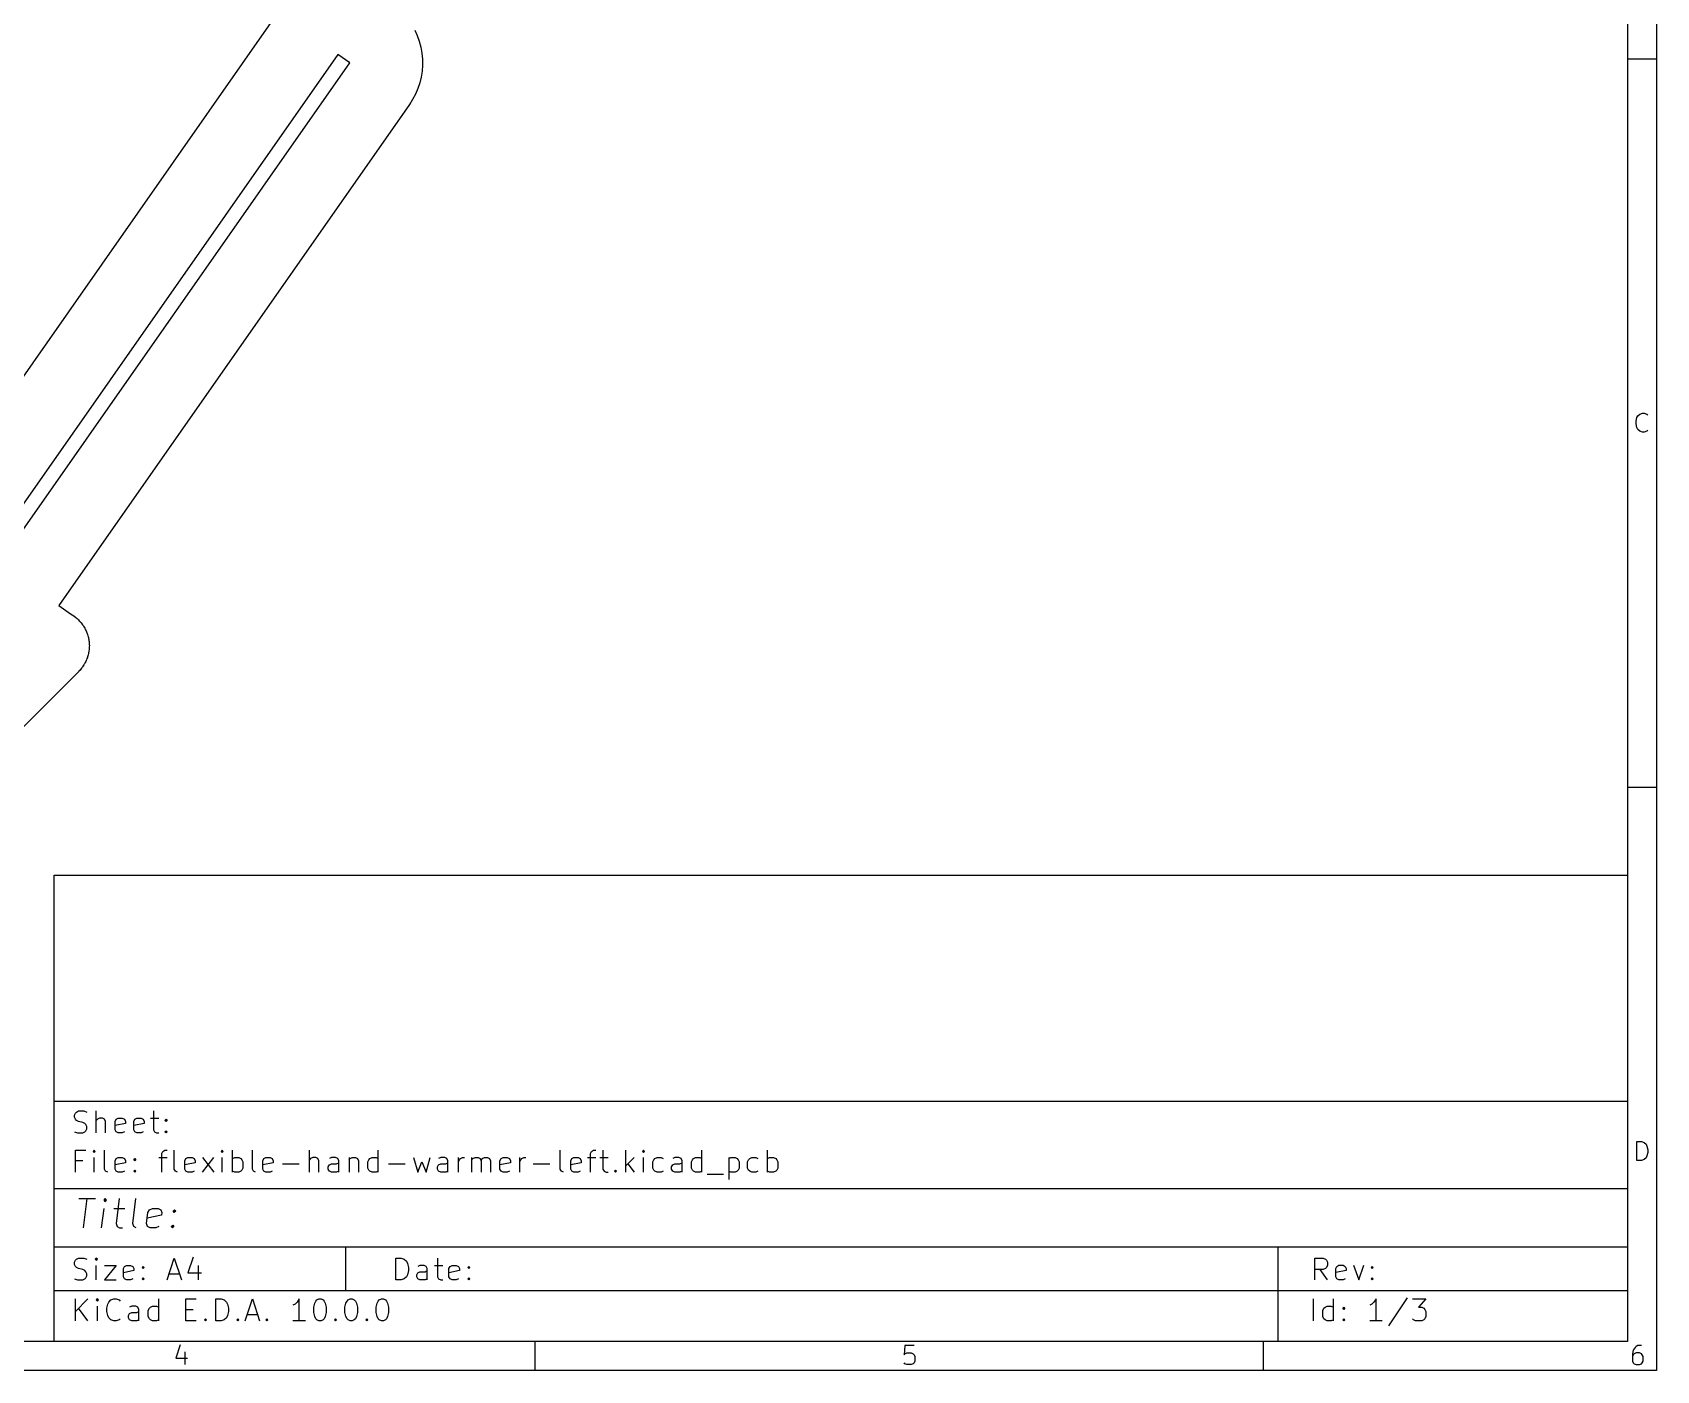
# Model space of a CAD drawing. Header units: inches. Extents: x 0.4 to 11.3, y -7.9 to -0.4.
# Drawn here: x 6.91 to 11.299, y -7.874 to -4.259 of the extents above; entities that cross this region are included whole.
import ezdxf

# ---------------------------------------------------------------- set-up
doc = ezdxf.new("R2010")
doc.units = ezdxf.units.IN
doc.header["$MEASUREMENT"] = 0
doc.layers.add('F.Cu', color=13, linetype='CONTINUOUS', true_color=0xc83434)

msp = doc.modelspace()

# ---------------------------------------------------------------- linework, layer by layer
at = {"layer": 'BLACK', "linetype": 'CONTINUOUS'}
for p, q in [((11.2993, -0.3937), (11.2993, -7.8743)), ((11.2206, -0.4724), (11.2206, -7.7956)), ((11.2993, -4.3307), (11.2206, -4.3307)), ((11.2441, -5.3091), (11.2465, -5.2993)), ((11.2441, -5.3164), (11.2441, -5.3091)), ((11.2465, -5.2993), (11.249, -5.2945)), ((11.249, -5.2945), (11.2538, -5.2896)), ((11.2538, -5.2896), (11.2611, -5.2871)), ((11.2611, -5.2871), (11.266, -5.2871)), ((11.266, -5.2871), (11.2733, -5.2896)), ((11.2733, -5.2896), (11.2758, -5.292)), ((11.2465, -5.3261), (11.2441, -5.3164)), ((11.249, -5.331), (11.2465, -5.3261)), ((11.2538, -5.3359), (11.249, -5.331)), ((11.2611, -5.3383), (11.2538, -5.3359)), ((11.266, -5.3383), (11.2611, -5.3383)), ((11.2733, -5.3359), (11.266, -5.3383)), ((11.2758, -5.3335), (11.2733, -5.3359)), ((11.2993, -6.2992), (11.2206, -6.2992)), ((6.9686, -6.5357), (11.2206, -6.5357)), ((6.9686, -7.7956), (6.9686, -6.5357)), ((11.2206, -6.5357), (11.2206, -7.7956)), ((6.9686, -7.146), (11.2206, -7.146)), ((7.0231, -7.1842), (7.0259, -7.1786)), ((7.0231, -7.1898), (7.0231, -7.1842)), ((7.0259, -7.1955), (7.0231, -7.1898)), ((7.0259, -7.1786), (7.0287, -7.1758)), ((7.0287, -7.1983), (7.0259, -7.1955)), ((7.0287, -7.1758), (7.0343, -7.173)), ((7.0343, -7.2011), (7.0287, -7.1983)), ((7.0343, -7.173), (7.0484, -7.173)), ((7.0484, -7.173), (7.0568, -7.1758)), ((7.0821, -7.232), (7.0821, -7.173)), ((7.085, -7.1955), (7.0821, -7.1983)), ((7.0906, -7.1927), (7.085, -7.1955)), ((7.099, -7.1927), (7.0906, -7.1927)), ((7.1046, -7.1955), (7.099, -7.1927)), ((7.1075, -7.2011), (7.1046, -7.1955)), ((7.1328, -7.2011), (7.1356, -7.1955)), ((7.1356, -7.1955), (7.1412, -7.1927)), ((7.1412, -7.1927), (7.1525, -7.1927)), ((7.1525, -7.1927), (7.1581, -7.1955)), ((7.1581, -7.1955), (7.1609, -7.2011)), ((7.1834, -7.2011), (7.1862, -7.1955)), ((7.1862, -7.1955), (7.1918, -7.1927)), ((7.1918, -7.1927), (7.2031, -7.1927)), ((7.2031, -7.1927), (7.2087, -7.1955)), ((7.2087, -7.1955), (7.2115, -7.2011)), ((7.2284, -7.1927), (7.2509, -7.1927)), ((7.2368, -7.173), (7.2368, -7.2236)), ((7.2678, -7.1983), (7.2706, -7.1955)), ((7.2706, -7.2011), (7.2678, -7.1983)), ((7.2706, -7.1955), (7.2734, -7.1983)), ((7.2706, -7.1955), (7.2706, -7.2011)), ((7.2734, -7.1983), (7.2706, -7.2011)), ((7.0231, -7.2292), (7.0315, -7.232)), ((7.0315, -7.232), (7.0456, -7.232)), ((7.0456, -7.2039), (7.0343, -7.2011)), ((7.0512, -7.2067), (7.0456, -7.2039)), ((7.0456, -7.232), (7.0512, -7.2292)), ((7.054, -7.2095), (7.0512, -7.2067)), ((7.0512, -7.2292), (7.054, -7.2264)), ((7.0568, -7.2151), (7.054, -7.2095)), ((7.054, -7.2264), (7.0568, -7.2208)), ((7.0568, -7.2208), (7.0568, -7.2151)), ((7.1075, -7.232), (7.1075, -7.2011)), ((7.1328, -7.2236), (7.1328, -7.2011)), ((7.1609, -7.2067), (7.1328, -7.2123)), ((7.1356, -7.2292), (7.1328, -7.2236)), ((7.1412, -7.232), (7.1356, -7.2292)), ((7.1525, -7.232), (7.1412, -7.232)), ((7.1581, -7.2292), (7.1525, -7.232)), ((7.1609, -7.2011), (7.1609, -7.2067)), ((7.1834, -7.2236), (7.1834, -7.2011)), ((7.2115, -7.2067), (7.1834, -7.2123)), ((7.1862, -7.2292), (7.1834, -7.2236)), ((7.1918, -7.232), (7.1862, -7.2292)), ((7.2031, -7.232), (7.1918, -7.232)), ((7.2087, -7.2292), (7.2031, -7.232)), ((7.2115, -7.2011), (7.2115, -7.2067)), ((7.2368, -7.2236), (7.2396, -7.2292)), ((7.2396, -7.2292), (7.2453, -7.232)), ((7.2453, -7.232), (7.2509, -7.232)), ((7.2678, -7.2292), (7.2706, -7.2264)), ((7.2706, -7.232), (7.2678, -7.2292)), ((7.2706, -7.2264), (7.2734, -7.2292)), ((7.2706, -7.2264), (7.2706, -7.232)), ((7.2734, -7.2292), (7.2706, -7.232)), ((7.0259, -7.3383), (7.0259, -7.2793)), ((7.0259, -7.2793), (7.054, -7.2793)), ((7.0765, -7.2793), (7.0737, -7.2821)), ((7.0737, -7.2821), (7.0765, -7.2849)), ((7.0793, -7.2821), (7.0765, -7.2793)), ((7.0765, -7.2793), (7.0765, -7.2849)), ((7.0765, -7.2849), (7.0793, -7.2821)), ((7.1046, -7.3299), (7.1046, -7.2793)), ((7.2593, -7.2877), (7.2621, -7.2821)), ((7.2621, -7.2821), (7.2678, -7.2793)), ((7.2678, -7.2793), (7.2734, -7.2793)), ((7.2931, -7.3299), (7.2931, -7.2793)), ((7.4224, -7.2793), (7.4196, -7.2821)), ((7.4196, -7.2821), (7.4224, -7.2849)), ((7.4252, -7.2821), (7.4224, -7.2793)), ((7.4224, -7.2793), (7.4224, -7.2849)), ((7.4224, -7.2849), (7.4252, -7.2821)), ((7.4505, -7.3383), (7.4505, -7.2793)), ((7.504, -7.3299), (7.504, -7.2793)), ((7.6586, -7.3383), (7.6586, -7.2793)), ((7.8442, -7.3383), (7.8442, -7.2793)), ((8.3364, -7.3299), (8.3364, -7.2793)), ((8.4179, -7.2877), (8.4207, -7.2821)), ((8.4207, -7.2821), (8.4264, -7.2793)), ((8.4264, -7.2793), (8.432, -7.2793)), ((8.4517, -7.2793), (8.4517, -7.3299)), ((8.5135, -7.3383), (8.5135, -7.2793)), ((8.5613, -7.2793), (8.5585, -7.2821)), ((8.5585, -7.2821), (8.5613, -7.2849)), ((8.5642, -7.2821), (8.5613, -7.2793)), ((8.5613, -7.2793), (8.5613, -7.2849)), ((8.5613, -7.2849), (8.5642, -7.2821)), ((8.7188, -7.3383), (8.7188, -7.2793)), ((8.896, -7.3383), (8.896, -7.2793)), ((11.2465, -7.3068), (11.2465, -7.2557)), ((11.2465, -7.2557), (11.2587, -7.2557)), ((11.2587, -7.2557), (11.266, -7.2581)), ((11.266, -7.2581), (11.2709, -7.263)), ((11.2709, -7.263), (11.2733, -7.2678)), ((11.2733, -7.2678), (11.2758, -7.2776)), ((11.2758, -7.2849), (11.2733, -7.2946)), ((11.2758, -7.2776), (11.2758, -7.2849)), ((7.0456, -7.3074), (7.0259, -7.3074)), ((7.0765, -7.3383), (7.0765, -7.2989)), ((7.1075, -7.3355), (7.1046, -7.3299)), ((7.1328, -7.3074), (7.1356, -7.3018)), ((7.1328, -7.3299), (7.1328, -7.3074)), ((7.1609, -7.313), (7.1328, -7.3186)), ((7.1356, -7.3355), (7.1328, -7.3299)), ((7.1356, -7.3018), (7.1412, -7.2989)), ((7.1412, -7.2989), (7.1525, -7.2989)), ((7.1525, -7.2989), (7.1581, -7.3018)), ((7.1581, -7.3018), (7.1609, -7.3074)), ((7.1609, -7.3074), (7.1609, -7.313)), ((7.1834, -7.3046), (7.1862, -7.3018)), ((7.1862, -7.3074), (7.1834, -7.3046)), ((7.1862, -7.3018), (7.189, -7.3046)), ((7.1862, -7.3018), (7.1862, -7.3074)), ((7.189, -7.3046), (7.1862, -7.3074)), ((7.2509, -7.2989), (7.2734, -7.2989)), ((7.2593, -7.3383), (7.2593, -7.2877)), ((7.2959, -7.3355), (7.2931, -7.3299)), ((7.3212, -7.3074), (7.324, -7.3018)), ((7.3212, -7.3299), (7.3212, -7.3074)), ((7.3493, -7.313), (7.3212, -7.3186)), ((7.324, -7.3355), (7.3212, -7.3299)), ((7.324, -7.3018), (7.3296, -7.2989)), ((7.3296, -7.2989), (7.3409, -7.2989)), ((7.3409, -7.2989), (7.3465, -7.3018)), ((7.3465, -7.3018), (7.3493, -7.3074)), ((7.3493, -7.3074), (7.3493, -7.313)), ((7.369, -7.3383), (7.3999, -7.2989)), ((7.369, -7.2989), (7.3999, -7.3383)), ((7.4224, -7.3383), (7.4224, -7.2989)), ((7.4505, -7.3018), (7.4562, -7.2989)), ((7.4562, -7.2989), (7.4674, -7.2989)), ((7.4674, -7.2989), (7.473, -7.3018)), ((7.473, -7.3018), (7.4759, -7.3046)), ((7.4759, -7.3046), (7.4787, -7.3102)), ((7.4787, -7.3271), (7.4759, -7.3327)), ((7.4787, -7.3102), (7.4787, -7.3271)), ((7.5068, -7.3355), (7.504, -7.3299)), ((7.5321, -7.3074), (7.5349, -7.3018)), ((7.5321, -7.3299), (7.5321, -7.3074)), ((7.5602, -7.313), (7.5321, -7.3186)), ((7.5349, -7.3355), (7.5321, -7.3299)), ((7.5349, -7.3018), (7.5405, -7.2989)), ((7.5405, -7.2989), (7.5518, -7.2989)), ((7.5518, -7.2989), (7.5574, -7.3018)), ((7.5574, -7.3018), (7.5602, -7.3074)), ((7.5602, -7.3074), (7.5602, -7.313)), ((7.5855, -7.3158), (7.6305, -7.3158)), ((7.6615, -7.3018), (7.6586, -7.3046)), ((7.6671, -7.2989), (7.6615, -7.3018)), ((7.6755, -7.2989), (7.6671, -7.2989)), ((7.6811, -7.3018), (7.6755, -7.2989)), ((7.6839, -7.3074), (7.6811, -7.3018)), ((7.6839, -7.3383), (7.6839, -7.3074)), ((7.7093, -7.3243), (7.7121, -7.3186)), ((7.7093, -7.3299), (7.7093, -7.3243)), ((7.7121, -7.3355), (7.7093, -7.3299)), ((7.7177, -7.2989), (7.7121, -7.3018)), ((7.7121, -7.3186), (7.7177, -7.3158)), ((7.7289, -7.2989), (7.7177, -7.2989)), ((7.7177, -7.3158), (7.7318, -7.3158)), ((7.7346, -7.3018), (7.7289, -7.2989)), ((7.7318, -7.3158), (7.7374, -7.313)), ((7.7374, -7.3074), (7.7346, -7.3018)), ((7.7374, -7.3383), (7.7374, -7.3074)), ((7.7655, -7.2989), (7.7655, -7.3383)), ((7.7655, -7.3046), (7.7683, -7.3018)), ((7.7683, -7.3018), (7.7739, -7.2989)), ((7.7739, -7.2989), (7.7824, -7.2989)), ((7.7824, -7.2989), (7.788, -7.3018)), ((7.788, -7.3018), (7.7908, -7.3074)), ((7.7908, -7.3074), (7.7908, -7.3383)), ((7.8161, -7.3102), (7.8189, -7.3046)), ((7.8161, -7.3271), (7.8161, -7.3102)), ((7.8189, -7.3327), (7.8161, -7.3271)), ((7.8189, -7.3046), (7.8217, -7.3018)), ((7.8217, -7.3018), (7.8274, -7.2989)), ((7.8274, -7.2989), (7.8386, -7.2989)), ((7.8386, -7.2989), (7.8442, -7.3018)), ((7.8724, -7.3158), (7.9174, -7.3158)), ((7.9399, -7.2989), (7.9511, -7.3383)), ((7.9511, -7.3383), (7.9624, -7.3102)), ((7.9624, -7.3102), (7.9736, -7.3383)), ((7.9736, -7.3383), (7.9848, -7.2989)), ((8.0045, -7.3243), (8.0073, -7.3186)), ((8.0045, -7.3299), (8.0045, -7.3243)), ((8.0073, -7.3355), (8.0045, -7.3299)), ((8.013, -7.2989), (8.0073, -7.3018)), ((8.0073, -7.3186), (8.013, -7.3158)), ((8.0242, -7.2989), (8.013, -7.2989)), ((8.013, -7.3158), (8.027, -7.3158)), ((8.0298, -7.3018), (8.0242, -7.2989)), ((8.027, -7.3158), (8.0327, -7.313)), ((8.0327, -7.3074), (8.0298, -7.3018)), ((8.0327, -7.3383), (8.0327, -7.3074)), ((8.0608, -7.3383), (8.0608, -7.2989)), ((8.0608, -7.3102), (8.0636, -7.3046)), ((8.0636, -7.3046), (8.0664, -7.3018)), ((8.0664, -7.3018), (8.072, -7.2989)), ((8.072, -7.2989), (8.0777, -7.2989)), ((8.0973, -7.3383), (8.0973, -7.2989)), ((8.0973, -7.3046), (8.1001, -7.3018)), ((8.1001, -7.3018), (8.1058, -7.2989)), ((8.1058, -7.2989), (8.1142, -7.2989)), ((8.1142, -7.2989), (8.1198, -7.3018)), ((8.1198, -7.3018), (8.1226, -7.3074)), ((8.1226, -7.3074), (8.1255, -7.3018)), ((8.1226, -7.3074), (8.1226, -7.3383)), ((8.1255, -7.3018), (8.1311, -7.2989)), ((8.1311, -7.2989), (8.1395, -7.2989)), ((8.1395, -7.2989), (8.1451, -7.3018)), ((8.1451, -7.3018), (8.148, -7.3074)), ((8.148, -7.3074), (8.148, -7.3383)), ((8.1733, -7.3074), (8.1761, -7.3018)), ((8.1733, -7.3299), (8.1733, -7.3074)), ((8.2014, -7.313), (8.1733, -7.3186)), ((8.1761, -7.3355), (8.1733, -7.3299)), ((8.1761, -7.3018), (8.1817, -7.2989)), ((8.1817, -7.2989), (8.1929, -7.2989)), ((8.1929, -7.2989), (8.1986, -7.3018)), ((8.1986, -7.3018), (8.2014, -7.3074)), ((8.2014, -7.3074), (8.2014, -7.313)), ((8.2267, -7.3383), (8.2267, -7.2989)), ((8.2267, -7.3102), (8.2295, -7.3046)), ((8.2295, -7.3046), (8.2323, -7.3018)), ((8.2323, -7.3018), (8.2379, -7.2989)), ((8.2379, -7.2989), (8.2436, -7.2989)), ((8.2633, -7.3158), (8.3082, -7.3158)), ((8.3392, -7.3355), (8.3364, -7.3299)), ((8.3645, -7.3074), (8.3673, -7.3018)), ((8.3645, -7.3299), (8.3645, -7.3074)), ((8.3926, -7.313), (8.3645, -7.3186)), ((8.3673, -7.3355), (8.3645, -7.3299)), ((8.3673, -7.3018), (8.3729, -7.2989)), ((8.3729, -7.2989), (8.3842, -7.2989)), ((8.3842, -7.2989), (8.3898, -7.3018)), ((8.3898, -7.3018), (8.3926, -7.3074)), ((8.3926, -7.3074), (8.3926, -7.313)), ((8.4095, -7.2989), (8.432, -7.2989)), ((8.4179, -7.3383), (8.4179, -7.2877)), ((8.4432, -7.2989), (8.4657, -7.2989)), ((8.4517, -7.3299), (8.4545, -7.3355)), ((8.536, -7.2989), (8.5135, -7.3214)), ((8.5192, -7.3158), (8.536, -7.3383)), ((8.5613, -7.3383), (8.5613, -7.2989)), ((8.5866, -7.3102), (8.5895, -7.3046)), ((8.5866, -7.3271), (8.5866, -7.3102)), ((8.5895, -7.3327), (8.5866, -7.3271)), ((8.5895, -7.3046), (8.5923, -7.3018)), ((8.5923, -7.3018), (8.5979, -7.2989)), ((8.5979, -7.2989), (8.6091, -7.2989)), ((8.6091, -7.2989), (8.6148, -7.3018)), ((8.6373, -7.3243), (8.6401, -7.3186)), ((8.6373, -7.3299), (8.6373, -7.3243)), ((8.6401, -7.3355), (8.6373, -7.3299)), ((8.6457, -7.2989), (8.6401, -7.3018)), ((8.6401, -7.3186), (8.6457, -7.3158)), ((8.657, -7.2989), (8.6457, -7.2989)), ((8.6457, -7.3158), (8.6598, -7.3158)), ((8.6626, -7.3018), (8.657, -7.2989)), ((8.6598, -7.3158), (8.6654, -7.313)), ((8.6654, -7.3074), (8.6626, -7.3018)), ((8.6654, -7.3383), (8.6654, -7.3074)), ((8.6907, -7.3102), (8.6935, -7.3046)), ((8.6907, -7.3271), (8.6907, -7.3102)), ((8.6935, -7.3327), (8.6907, -7.3271)), ((8.6935, -7.3046), (8.6963, -7.3018)), ((8.6963, -7.3018), (8.7019, -7.2989)), ((8.7019, -7.2989), (8.7132, -7.2989)), ((8.7132, -7.2989), (8.7188, -7.3018)), ((8.7919, -7.2989), (8.7919, -7.358)), ((8.7919, -7.3018), (8.7976, -7.2989)), ((8.7976, -7.2989), (8.8088, -7.2989)), ((8.8088, -7.2989), (8.8144, -7.3018)), ((8.8144, -7.3018), (8.8172, -7.3046)), ((8.8172, -7.3046), (8.8201, -7.3102)), ((8.8201, -7.3271), (8.8172, -7.3327)), ((8.8201, -7.3102), (8.8201, -7.3271)), ((8.8426, -7.3102), (8.8454, -7.3046)), ((8.8426, -7.3271), (8.8426, -7.3102)), ((8.8454, -7.3327), (8.8426, -7.3271)), ((8.8454, -7.3046), (8.8482, -7.3018)), ((8.8482, -7.3018), (8.8538, -7.2989)), ((8.8538, -7.2989), (8.8651, -7.2989)), ((8.8651, -7.2989), (8.8707, -7.3018)), ((8.896, -7.3018), (8.9016, -7.2989)), ((8.9016, -7.2989), (8.9129, -7.2989)), ((8.9129, -7.2989), (8.9185, -7.3018)), ((8.9185, -7.3018), (8.9213, -7.3046)), ((8.9213, -7.3046), (8.9241, -7.3102)), ((8.9241, -7.3271), (8.9213, -7.3327)), ((8.9241, -7.3102), (8.9241, -7.3271)), ((11.2587, -7.3068), (11.2465, -7.3068)), ((11.266, -7.3044), (11.2587, -7.3068)), ((11.2709, -7.2995), (11.266, -7.3044)), ((11.2733, -7.2946), (11.2709, -7.2995)), ((7.1131, -7.3383), (7.1075, -7.3355)), ((7.1412, -7.3383), (7.1356, -7.3355)), ((7.1525, -7.3383), (7.1412, -7.3383)), ((7.1581, -7.3355), (7.1525, -7.3383)), ((7.1834, -7.3355), (7.1862, -7.3327)), ((7.1862, -7.3383), (7.1834, -7.3355)), ((7.1862, -7.3327), (7.189, -7.3355)), ((7.1862, -7.3327), (7.1862, -7.3383)), ((7.189, -7.3355), (7.1862, -7.3383)), ((7.3015, -7.3383), (7.2959, -7.3355)), ((7.3296, -7.3383), (7.324, -7.3355)), ((7.3409, -7.3383), (7.3296, -7.3383)), ((7.3465, -7.3355), (7.3409, -7.3383)), ((7.4562, -7.3383), (7.4505, -7.3355)), ((7.4674, -7.3383), (7.4562, -7.3383)), ((7.473, -7.3355), (7.4674, -7.3383)), ((7.4759, -7.3327), (7.473, -7.3355)), ((7.5124, -7.3383), (7.5068, -7.3355)), ((7.5405, -7.3383), (7.5349, -7.3355)), ((7.5518, -7.3383), (7.5405, -7.3383)), ((7.5574, -7.3355), (7.5518, -7.3383)), ((7.7177, -7.3383), (7.7121, -7.3355)), ((7.7318, -7.3383), (7.7177, -7.3383)), ((7.7374, -7.3355), (7.7318, -7.3383)), ((7.8217, -7.3355), (7.8189, -7.3327)), ((7.8274, -7.3383), (7.8217, -7.3355)), ((7.8386, -7.3383), (7.8274, -7.3383)), ((7.8442, -7.3355), (7.8386, -7.3383)), ((8.013, -7.3383), (8.0073, -7.3355)), ((8.027, -7.3383), (8.013, -7.3383)), ((8.0327, -7.3355), (8.027, -7.3383)), ((8.1817, -7.3383), (8.1761, -7.3355)), ((8.1929, -7.3383), (8.1817, -7.3383)), ((8.1986, -7.3355), (8.1929, -7.3383)), ((8.3448, -7.3383), (8.3392, -7.3355)), ((8.3729, -7.3383), (8.3673, -7.3355)), ((8.3842, -7.3383), (8.3729, -7.3383)), ((8.3898, -7.3355), (8.3842, -7.3383)), ((8.4545, -7.3355), (8.4601, -7.3383)), ((8.4601, -7.3383), (8.4657, -7.3383)), ((8.4826, -7.3355), (8.4854, -7.3327)), ((8.4854, -7.3383), (8.4826, -7.3355)), ((8.4854, -7.3327), (8.4882, -7.3355)), ((8.4854, -7.3327), (8.4854, -7.3383)), ((8.4882, -7.3355), (8.4854, -7.3383)), ((8.5923, -7.3355), (8.5895, -7.3327)), ((8.5979, -7.3383), (8.5923, -7.3355)), ((8.6091, -7.3383), (8.5979, -7.3383)), ((8.6148, -7.3355), (8.6091, -7.3383)), ((8.6457, -7.3383), (8.6401, -7.3355)), ((8.6598, -7.3383), (8.6457, -7.3383)), ((8.6654, -7.3355), (8.6598, -7.3383)), ((8.6963, -7.3355), (8.6935, -7.3327)), ((8.7019, -7.3383), (8.6963, -7.3355)), ((8.7132, -7.3383), (8.7019, -7.3383)), ((8.7188, -7.3355), (8.7132, -7.3383)), ((8.7329, -7.3439), (8.7779, -7.3439)), ((8.7976, -7.3383), (8.7919, -7.3355)), ((8.8088, -7.3383), (8.7976, -7.3383)), ((8.8144, -7.3355), (8.8088, -7.3383)), ((8.8172, -7.3327), (8.8144, -7.3355)), ((8.8482, -7.3355), (8.8454, -7.3327)), ((8.8538, -7.3383), (8.8482, -7.3355)), ((8.8651, -7.3383), (8.8538, -7.3383)), ((8.8707, -7.3355), (8.8651, -7.3383)), ((8.9016, -7.3383), (8.896, -7.3355)), ((8.9129, -7.3383), (8.9016, -7.3383)), ((8.9185, -7.3355), (8.9129, -7.3383)), ((8.9213, -7.3327), (8.9185, -7.3355)), ((6.9686, -7.3822), (11.2206, -7.3822)), ((7.0352, -7.4099), (7.0802, -7.4099)), ((7.0478, -7.4886), (7.0577, -7.4099)), ((7.1064, -7.4099), (7.1022, -7.4137)), ((7.1022, -7.4137), (7.1055, -7.4174)), ((7.1064, -7.4099), (7.1055, -7.4174)), ((7.1055, -7.4174), (7.1097, -7.4137)), ((7.1097, -7.4137), (7.1064, -7.4099)), ((7.1439, -7.4099), (7.1355, -7.4774)), ((7.1805, -7.4774), (7.1889, -7.4099)), ((7.0966, -7.4886), (7.1032, -7.4362)), ((7.1294, -7.4362), (7.1594, -7.4362)), ((7.218, -7.4774), (7.2217, -7.4474)), ((7.2583, -7.4549), (7.2199, -7.4624)), ((7.2217, -7.4474), (7.2264, -7.4399)), ((7.2264, -7.4399), (7.2344, -7.4362)), ((7.2344, -7.4362), (7.2494, -7.4362)), ((7.2494, -7.4362), (7.2564, -7.4399)), ((7.2564, -7.4399), (7.2592, -7.4474)), ((7.2592, -7.4474), (7.2583, -7.4549)), ((7.2897, -7.4437), (7.2939, -7.4399)), ((7.293, -7.4474), (7.2897, -7.4437)), ((7.2939, -7.4399), (7.293, -7.4474)), ((7.2972, -7.4437), (7.293, -7.4474)), ((7.2939, -7.4399), (7.2972, -7.4437)), ((7.1355, -7.4774), (7.1383, -7.4849)), ((7.1383, -7.4849), (7.1453, -7.4886)), ((7.1453, -7.4886), (7.1528, -7.4886)), ((7.1833, -7.4849), (7.1805, -7.4774)), ((7.1903, -7.4886), (7.1833, -7.4849)), ((7.2208, -7.4849), (7.218, -7.4774)), ((7.2278, -7.4886), (7.2208, -7.4849)), ((7.2428, -7.4886), (7.2278, -7.4886)), ((7.2508, -7.4849), (7.2428, -7.4886)), ((7.2845, -7.4849), (7.2888, -7.4811)), ((7.2878, -7.4886), (7.2845, -7.4849)), ((7.2888, -7.4811), (7.2878, -7.4886)), ((7.292, -7.4849), (7.2878, -7.4886)), ((7.2888, -7.4811), (7.292, -7.4849)), ((6.9686, -7.5397), (11.2206, -7.5397)), ((7.756, -7.5397), (7.756, -7.6578)), ((10.2757, -7.5397), (10.2757, -7.7956)), ((7.0231, -7.5819), (7.0259, -7.5762)), ((7.0231, -7.5875), (7.0231, -7.5819)), ((7.0259, -7.5931), (7.0231, -7.5875)), ((7.0259, -7.5762), (7.0287, -7.5734)), ((7.0287, -7.5959), (7.0259, -7.5931)), ((7.0287, -7.5734), (7.0343, -7.5706)), ((7.0343, -7.5706), (7.0484, -7.5706)), ((7.0484, -7.5706), (7.0568, -7.5734)), ((7.0821, -7.5706), (7.0793, -7.5734)), ((7.0793, -7.5734), (7.0821, -7.5762)), ((7.085, -7.5734), (7.0821, -7.5706)), ((7.0821, -7.5706), (7.0821, -7.5762)), ((7.0821, -7.5762), (7.085, -7.5734)), ((7.0821, -7.6297), (7.0821, -7.5903)), ((7.1046, -7.5903), (7.1356, -7.5903)), ((7.1356, -7.5903), (7.1046, -7.6297)), ((7.1553, -7.5987), (7.1581, -7.5931)), ((7.1581, -7.5931), (7.1637, -7.5903)), ((7.1637, -7.5903), (7.175, -7.5903)), ((7.175, -7.5903), (7.1806, -7.5931)), ((7.1806, -7.5931), (7.1834, -7.5987)), ((7.2059, -7.5959), (7.2087, -7.5931)), ((7.2087, -7.5931), (7.2115, -7.5959)), ((7.2087, -7.5931), (7.2087, -7.5987)), ((7.2734, -7.6297), (7.2931, -7.5706)), ((7.2931, -7.5706), (7.3127, -7.6297)), ((7.3437, -7.5678), (7.3296, -7.61)), ((7.3577, -7.5903), (7.3577, -7.6297)), ((7.892, -7.6297), (7.892, -7.5706)), ((7.892, -7.5706), (7.9061, -7.5706)), ((7.9061, -7.5706), (7.9145, -7.5734)), ((7.9145, -7.5734), (7.9202, -7.579)), ((7.9202, -7.579), (7.923, -7.5847)), ((7.923, -7.5847), (7.9258, -7.5959)), ((7.9567, -7.5903), (7.9511, -7.5931)), ((7.968, -7.5903), (7.9567, -7.5903)), ((7.9736, -7.5931), (7.968, -7.5903)), ((7.9764, -7.5987), (7.9736, -7.5931)), ((7.9961, -7.5903), (8.0186, -7.5903)), ((8.0045, -7.5706), (8.0045, -7.6212)), ((8.0355, -7.5987), (8.0383, -7.5931)), ((8.0383, -7.5931), (8.0439, -7.5903)), ((8.0439, -7.5903), (8.0552, -7.5903)), ((8.0552, -7.5903), (8.0608, -7.5931)), ((8.0608, -7.5931), (8.0636, -7.5987)), ((8.0861, -7.5959), (8.0889, -7.5931)), ((8.0889, -7.5931), (8.0917, -7.5959)), ((8.0889, -7.5931), (8.0889, -7.5987)), ((10.3762, -7.6294), (10.3762, -7.5703)), ((10.3762, -7.5703), (10.3987, -7.5703)), ((10.3987, -7.5703), (10.4044, -7.5731)), ((10.4044, -7.5731), (10.4072, -7.5759)), ((10.4072, -7.5759), (10.41, -7.5815)), ((10.41, -7.59), (10.4072, -7.5956)), ((10.41, -7.5815), (10.41, -7.59)), ((10.4325, -7.5984), (10.4353, -7.5928)), ((10.4353, -7.5928), (10.4409, -7.59)), ((10.4409, -7.59), (10.4522, -7.59)), ((10.4522, -7.59), (10.4578, -7.5928)), ((10.4578, -7.5928), (10.4606, -7.5984)), ((10.4803, -7.59), (10.4944, -7.6294)), ((10.4944, -7.6294), (10.5084, -7.59)), ((10.5281, -7.5956), (10.5309, -7.5928)), ((10.5309, -7.5928), (10.5337, -7.5956)), ((10.5309, -7.5928), (10.5309, -7.5984)), ((7.0231, -7.6268), (7.0315, -7.6297)), ((7.0343, -7.5987), (7.0287, -7.5959)), ((7.0315, -7.6297), (7.0456, -7.6297)), ((7.0456, -7.6015), (7.0343, -7.5987)), ((7.0512, -7.6043), (7.0456, -7.6015)), ((7.0456, -7.6297), (7.0512, -7.6268)), ((7.054, -7.6072), (7.0512, -7.6043)), ((7.0512, -7.6268), (7.054, -7.624)), ((7.0568, -7.6128), (7.054, -7.6072)), ((7.054, -7.624), (7.0568, -7.6184)), ((7.0568, -7.6184), (7.0568, -7.6128)), ((7.1046, -7.6297), (7.1356, -7.6297)), ((7.1553, -7.6212), (7.1553, -7.5987)), ((7.1834, -7.6043), (7.1553, -7.61)), ((7.1581, -7.6268), (7.1553, -7.6212)), ((7.1637, -7.6297), (7.1581, -7.6268)), ((7.175, -7.6297), (7.1637, -7.6297)), ((7.1806, -7.6268), (7.175, -7.6297)), ((7.1834, -7.5987), (7.1834, -7.6043)), ((7.2087, -7.5987), (7.2059, -7.5959)), ((7.2059, -7.6268), (7.2087, -7.624)), ((7.2087, -7.6297), (7.2059, -7.6268)), ((7.2115, -7.5959), (7.2087, -7.5987)), ((7.2087, -7.624), (7.2115, -7.6268)), ((7.2087, -7.624), (7.2087, -7.6297)), ((7.2115, -7.6268), (7.2087, -7.6297)), ((7.279, -7.6128), (7.3071, -7.6128)), ((7.3296, -7.61), (7.3662, -7.61)), ((7.9061, -7.6297), (7.892, -7.6297)), ((7.9145, -7.6268), (7.9061, -7.6297)), ((7.9202, -7.6212), (7.9145, -7.6268)), ((7.923, -7.6156), (7.9202, -7.6212)), ((7.9258, -7.6043), (7.923, -7.6156)), ((7.9258, -7.5959), (7.9258, -7.6043)), ((7.9483, -7.6156), (7.9511, -7.61)), ((7.9483, -7.6212), (7.9483, -7.6156)), ((7.9511, -7.6268), (7.9483, -7.6212)), ((7.9511, -7.61), (7.9567, -7.6072)), ((7.9567, -7.6297), (7.9511, -7.6268)), ((7.9567, -7.6072), (7.9708, -7.6072)), ((7.9708, -7.6297), (7.9567, -7.6297)), ((7.9708, -7.6072), (7.9764, -7.6043)), ((7.9764, -7.6268), (7.9708, -7.6297)), ((7.9764, -7.6297), (7.9764, -7.5987)), ((8.0045, -7.6212), (8.0073, -7.6268)), ((8.0073, -7.6268), (8.013, -7.6297)), ((8.013, -7.6297), (8.0186, -7.6297)), ((8.0355, -7.6212), (8.0355, -7.5987)), ((8.0636, -7.6043), (8.0355, -7.61)), ((8.0383, -7.6268), (8.0355, -7.6212)), ((8.0439, -7.6297), (8.0383, -7.6268)), ((8.0552, -7.6297), (8.0439, -7.6297)), ((8.0608, -7.6268), (8.0552, -7.6297)), ((8.0636, -7.5987), (8.0636, -7.6043)), ((8.0889, -7.5987), (8.0861, -7.5959)), ((8.0861, -7.6268), (8.0889, -7.624)), ((8.0889, -7.6297), (8.0861, -7.6268)), ((8.0917, -7.5959), (8.0889, -7.5987)), ((8.0889, -7.624), (8.0917, -7.6268)), ((8.0889, -7.624), (8.0889, -7.6297)), ((8.0917, -7.6268), (8.0889, -7.6297)), ((10.3987, -7.6012), (10.3762, -7.6012)), ((10.41, -7.6294), (10.3903, -7.6012)), ((10.4044, -7.5984), (10.3987, -7.6012)), ((10.4072, -7.5956), (10.4044, -7.5984)), ((10.4325, -7.6209), (10.4325, -7.5984)), ((10.4606, -7.604), (10.4325, -7.6097)), ((10.4353, -7.6265), (10.4325, -7.6209)), ((10.4409, -7.6294), (10.4353, -7.6265)), ((10.4522, -7.6294), (10.4409, -7.6294)), ((10.4578, -7.6265), (10.4522, -7.6294)), ((10.4606, -7.5984), (10.4606, -7.604)), ((10.5309, -7.5984), (10.5281, -7.5956)), ((10.5281, -7.6265), (10.5309, -7.6237)), ((10.5309, -7.6294), (10.5281, -7.6265)), ((10.5337, -7.5956), (10.5309, -7.5984)), ((10.5309, -7.6237), (10.5337, -7.6265)), ((10.5309, -7.6237), (10.5309, -7.6294)), ((10.5337, -7.6265), (10.5309, -7.6294)), ((6.9686, -7.6578), (11.2206, -7.6578)), ((7.0259, -7.7399), (7.0259, -7.6808)), ((7.0597, -7.6808), (7.0259, -7.7146)), ((7.085, -7.6808), (7.0821, -7.6837)), ((7.0878, -7.6837), (7.085, -7.6808)), ((7.085, -7.6808), (7.085, -7.6865)), ((7.1215, -7.6837), (7.13, -7.6808)), ((7.13, -7.6808), (7.1356, -7.6808)), ((7.1356, -7.6808), (7.144, -7.6837)), ((7.2509, -7.7399), (7.2509, -7.6808)), ((7.324, -7.7399), (7.324, -7.6808)), ((7.324, -7.6808), (7.3521, -7.6808)), ((7.4055, -7.7399), (7.4055, -7.6808)), ((7.4055, -7.6808), (7.4196, -7.6808)), ((7.4196, -7.6808), (7.428, -7.6837)), ((7.4843, -7.7399), (7.504, -7.6808)), ((7.504, -7.6808), (7.5237, -7.7399)), ((7.6305, -7.6808), (7.6249, -7.6893)), ((7.6305, -7.7399), (7.6305, -7.6808)), ((7.6783, -7.6837), (7.6839, -7.6808)), ((7.6839, -7.6808), (7.6896, -7.6808)), ((7.6896, -7.6808), (7.6952, -7.6837)), ((7.7627, -7.6837), (7.7683, -7.6808)), ((7.7683, -7.6808), (7.7739, -7.6808)), ((7.7739, -7.6808), (7.7796, -7.6837)), ((7.8471, -7.6837), (7.8527, -7.6808)), ((7.8527, -7.6808), (7.8583, -7.6808)), ((7.8583, -7.6808), (7.8639, -7.6837)), ((10.3724, -7.7399), (10.3724, -7.6808)), ((10.4258, -7.7399), (10.4258, -7.6808)), ((10.5411, -7.6808), (10.5355, -7.6893)), ((10.5411, -7.7399), (10.5411, -7.6808)), ((10.6255, -7.678), (10.5748, -7.754)), ((10.6395, -7.6808), (10.6761, -7.6808)), ((10.6761, -7.6808), (10.6564, -7.7033)), ((7.0597, -7.7399), (7.0343, -7.7061)), ((7.0821, -7.6837), (7.085, -7.6865)), ((7.085, -7.6865), (7.0878, -7.6837)), ((7.085, -7.7399), (7.085, -7.7005)), ((7.1103, -7.7061), (7.1131, -7.6949)), ((7.1103, -7.7146), (7.1103, -7.7061)), ((7.1131, -7.7258), (7.1103, -7.7146)), ((7.1131, -7.6949), (7.1159, -7.6893)), ((7.1159, -7.6893), (7.1215, -7.6837)), ((7.144, -7.6837), (7.1468, -7.6865)), ((7.1693, -7.7258), (7.1721, -7.7202)), ((7.1778, -7.7005), (7.1721, -7.7033)), ((7.1721, -7.7202), (7.1778, -7.7174)), ((7.189, -7.7005), (7.1778, -7.7005)), ((7.1778, -7.7174), (7.1918, -7.7174)), ((7.1946, -7.7033), (7.189, -7.7005)), ((7.1918, -7.7174), (7.1974, -7.7146)), ((7.1974, -7.709), (7.1946, -7.7033)), ((7.1974, -7.7399), (7.1974, -7.709)), ((7.2228, -7.7118), (7.2256, -7.7061)), ((7.2228, -7.7286), (7.2228, -7.7118)), ((7.2256, -7.7061), (7.2284, -7.7033)), ((7.2284, -7.7033), (7.234, -7.7005)), ((7.234, -7.7005), (7.2453, -7.7005)), ((7.2453, -7.7005), (7.2509, -7.7033)), ((7.324, -7.709), (7.3437, -7.709)), ((7.428, -7.6837), (7.4337, -7.6893)), ((7.4337, -7.6893), (7.4365, -7.6949)), ((7.4365, -7.6949), (7.4393, -7.7061)), ((7.4393, -7.7146), (7.4365, -7.7258)), ((7.4393, -7.7061), (7.4393, -7.7146)), ((7.4899, -7.723), (7.518, -7.723)), ((7.6193, -7.6949), (7.6136, -7.6977)), ((7.6249, -7.6893), (7.6193, -7.6949)), ((7.6699, -7.7033), (7.6727, -7.6921)), ((7.6699, -7.7174), (7.6699, -7.7033)), ((7.6727, -7.7286), (7.6699, -7.7174)), ((7.6727, -7.6921), (7.6755, -7.6865)), ((7.6755, -7.6865), (7.6783, -7.6837)), ((7.6952, -7.6837), (7.698, -7.6865)), ((7.698, -7.6865), (7.7008, -7.6921)), ((7.7008, -7.6921), (7.7036, -7.7033)), ((7.7036, -7.7174), (7.7008, -7.7286)), ((7.7036, -7.7033), (7.7036, -7.7174)), ((7.7543, -7.7033), (7.7571, -7.6921)), ((7.7543, -7.7174), (7.7543, -7.7033)), ((7.7571, -7.7286), (7.7543, -7.7174)), ((7.7571, -7.6921), (7.7599, -7.6865)), ((7.7599, -7.6865), (7.7627, -7.6837)), ((7.7796, -7.6837), (7.7824, -7.6865)), ((7.7824, -7.6865), (7.7852, -7.6921)), ((7.7852, -7.6921), (7.788, -7.7033)), ((7.788, -7.7174), (7.7852, -7.7286)), ((7.788, -7.7033), (7.788, -7.7174)), ((7.8386, -7.7033), (7.8414, -7.6921)), ((7.8386, -7.7174), (7.8386, -7.7033)), ((7.8414, -7.7286), (7.8386, -7.7174)), ((7.8414, -7.6921), (7.8442, -7.6865)), ((7.8442, -7.6865), (7.8471, -7.6837)), ((7.8639, -7.6837), (7.8667, -7.6865)), ((7.8667, -7.6865), (7.8696, -7.6921)), ((7.8696, -7.6921), (7.8724, -7.7033)), ((7.8724, -7.7174), (7.8696, -7.7286)), ((7.8724, -7.7033), (7.8724, -7.7174)), ((10.3977, -7.7118), (10.4005, -7.7061)), ((10.3977, -7.7286), (10.3977, -7.7118)), ((10.4005, -7.7061), (10.4033, -7.7033)), ((10.4033, -7.7033), (10.4089, -7.7005)), ((10.4089, -7.7005), (10.4202, -7.7005)), ((10.4202, -7.7005), (10.4258, -7.7033)), ((10.4511, -7.7061), (10.4539, -7.7033)), ((10.4539, -7.709), (10.4511, -7.7061)), ((10.4539, -7.7033), (10.4567, -7.7061)), ((10.4539, -7.7033), (10.4539, -7.709)), ((10.4567, -7.7061), (10.4539, -7.709)), ((10.5298, -7.6949), (10.5242, -7.6977)), ((10.5355, -7.6893), (10.5298, -7.6949)), ((10.6564, -7.7033), (10.6648, -7.7033)), ((10.6648, -7.7033), (10.6705, -7.7061)), ((10.6705, -7.7061), (10.6733, -7.709)), ((10.6733, -7.709), (10.6761, -7.7146)), ((10.6761, -7.7146), (10.6761, -7.7286)), ((7.1159, -7.7315), (7.1131, -7.7258)), ((7.1215, -7.7371), (7.1159, -7.7315)), ((7.13, -7.7399), (7.1215, -7.7371)), ((7.1356, -7.7399), (7.13, -7.7399)), ((7.144, -7.7371), (7.1356, -7.7399)), ((7.1468, -7.7343), (7.144, -7.7371)), ((7.1693, -7.7315), (7.1693, -7.7258)), ((7.1721, -7.7371), (7.1693, -7.7315)), ((7.1778, -7.7399), (7.1721, -7.7371)), ((7.1918, -7.7399), (7.1778, -7.7399)), ((7.1974, -7.7371), (7.1918, -7.7399)), ((7.2256, -7.7343), (7.2228, -7.7286)), ((7.2284, -7.7371), (7.2256, -7.7343)), ((7.234, -7.7399), (7.2284, -7.7371)), ((7.2453, -7.7399), (7.234, -7.7399)), ((7.2509, -7.7371), (7.2453, -7.7399)), ((7.3521, -7.7399), (7.324, -7.7399)), ((7.3746, -7.7371), (7.3774, -7.7343)), ((7.3774, -7.7399), (7.3746, -7.7371)), ((7.3774, -7.7343), (7.3802, -7.7371)), ((7.3774, -7.7343), (7.3774, -7.7399)), ((7.3802, -7.7371), (7.3774, -7.7399)), ((7.4196, -7.7399), (7.4055, -7.7399)), ((7.428, -7.7371), (7.4196, -7.7399)), ((7.4337, -7.7315), (7.428, -7.7371)), ((7.4365, -7.7258), (7.4337, -7.7315)), ((7.4618, -7.7371), (7.4646, -7.7343)), ((7.4646, -7.7399), (7.4618, -7.7371)), ((7.4646, -7.7343), (7.4674, -7.7371)), ((7.4646, -7.7343), (7.4646, -7.7399)), ((7.4674, -7.7371), (7.4646, -7.7399)), ((7.5405, -7.7371), (7.5433, -7.7343)), ((7.5433, -7.7399), (7.5405, -7.7371)), ((7.5433, -7.7343), (7.5462, -7.7371)), ((7.5433, -7.7343), (7.5433, -7.7399)), ((7.5462, -7.7371), (7.5433, -7.7399)), ((7.6474, -7.7399), (7.6136, -7.7399)), ((7.6755, -7.7343), (7.6727, -7.7286)), ((7.6783, -7.7371), (7.6755, -7.7343)), ((7.6839, -7.7399), (7.6783, -7.7371)), ((7.6896, -7.7399), (7.6839, -7.7399)), ((7.6952, -7.7371), (7.6896, -7.7399)), ((7.698, -7.7343), (7.6952, -7.7371)), ((7.7008, -7.7286), (7.698, -7.7343)), ((7.7261, -7.7371), (7.7289, -7.7343)), ((7.7289, -7.7399), (7.7261, -7.7371)), ((7.7289, -7.7343), (7.7318, -7.7371)), ((7.7289, -7.7343), (7.7289, -7.7399)), ((7.7318, -7.7371), (7.7289, -7.7399)), ((7.7599, -7.7343), (7.7571, -7.7286)), ((7.7627, -7.7371), (7.7599, -7.7343)), ((7.7683, -7.7399), (7.7627, -7.7371)), ((7.7739, -7.7399), (7.7683, -7.7399)), ((7.7796, -7.7371), (7.7739, -7.7399)), ((7.7824, -7.7343), (7.7796, -7.7371)), ((7.7852, -7.7286), (7.7824, -7.7343)), ((7.8105, -7.7371), (7.8133, -7.7343)), ((7.8133, -7.7399), (7.8105, -7.7371)), ((7.8133, -7.7343), (7.8161, -7.7371)), ((7.8133, -7.7343), (7.8133, -7.7399)), ((7.8161, -7.7371), (7.8133, -7.7399)), ((7.8442, -7.7343), (7.8414, -7.7286)), ((7.8471, -7.7371), (7.8442, -7.7343)), ((7.8527, -7.7399), (7.8471, -7.7371)), ((7.8583, -7.7399), (7.8527, -7.7399)), ((7.8639, -7.7371), (7.8583, -7.7399)), ((7.8667, -7.7343), (7.8639, -7.7371)), ((7.8696, -7.7286), (7.8667, -7.7343)), ((10.4005, -7.7343), (10.3977, -7.7286)), ((10.4033, -7.7371), (10.4005, -7.7343)), ((10.4089, -7.7399), (10.4033, -7.7371)), ((10.4202, -7.7399), (10.4089, -7.7399)), ((10.4258, -7.7371), (10.4202, -7.7399)), ((10.4511, -7.7371), (10.4539, -7.7343)), ((10.4539, -7.7399), (10.4511, -7.7371)), ((10.4539, -7.7343), (10.4567, -7.7371)), ((10.4539, -7.7343), (10.4539, -7.7399)), ((10.4567, -7.7371), (10.4539, -7.7399)), ((10.558, -7.7399), (10.5242, -7.7399)), ((10.6423, -7.7371), (10.6395, -7.7343)), ((10.648, -7.7399), (10.6423, -7.7371)), ((10.6648, -7.7399), (10.648, -7.7399)), ((10.6705, -7.7371), (10.6648, -7.7399)), ((10.6733, -7.7343), (10.6705, -7.7371)), ((10.6761, -7.7286), (10.6733, -7.7343)), ((11.2206, -7.7956), (0.4724, -7.7956)), ((11.2206, -7.7956), (6.9686, -7.7956)), ((7.3093, -7.8047), (7.2971, -7.8412)), ((8.2677, -7.7956), (8.2677, -7.8743)), ((9.268, -7.8071), (9.2656, -7.8315)), ((9.2924, -7.8071), (9.268, -7.8071)), ((10.2362, -7.7956), (10.2362, -7.8743)), ((11.2414, -7.812), (11.2365, -7.8193)), ((11.2439, -7.8096), (11.2414, -7.812)), ((11.2487, -7.8071), (11.2439, -7.8096)), ((11.2585, -7.8071), (11.2487, -7.8071)), ((7.2971, -7.8412), (7.3288, -7.8412)), ((7.3215, -7.8242), (7.3215, -7.8583)), ((9.2656, -7.8315), (9.268, -7.8291)), ((9.268, -7.8559), (9.2656, -7.8534)), ((9.268, -7.8291), (9.2729, -7.8266)), ((9.2729, -7.8583), (9.268, -7.8559)), ((9.2729, -7.8266), (9.2851, -7.8266)), ((9.2851, -7.8266), (9.29, -7.8291)), ((9.29, -7.8559), (9.2851, -7.8583)), ((9.29, -7.8291), (9.2924, -7.8315)), ((9.2924, -7.8534), (9.29, -7.8559)), ((9.2924, -7.8315), (9.2948, -7.8364)), ((9.2948, -7.8486), (9.2924, -7.8534)), ((9.2948, -7.8364), (9.2948, -7.8486)), ((11.2365, -7.8193), (11.2341, -7.8291)), ((11.2341, -7.8291), (11.2341, -7.8486)), ((11.2365, -7.8315), (11.2341, -7.8364)), ((11.2341, -7.8486), (11.2365, -7.8534)), ((11.239, -7.8291), (11.2365, -7.8315)), ((11.2365, -7.8534), (11.239, -7.8559)), ((11.2439, -7.8266), (11.239, -7.8291)), ((11.239, -7.8559), (11.2439, -7.8583)), ((11.2536, -7.8266), (11.2439, -7.8266)), ((11.2585, -7.8291), (11.2536, -7.8266)), ((11.2536, -7.8583), (11.2585, -7.8559)), ((11.2609, -7.8315), (11.2585, -7.8291)), ((11.2585, -7.8559), (11.2609, -7.8534)), ((11.2634, -7.8364), (11.2609, -7.8315)), ((11.2609, -7.8534), (11.2634, -7.8486)), ((11.2634, -7.8486), (11.2634, -7.8364)), ((11.2993, -7.8743), (0.3937, -7.8743)), ((9.2851, -7.8583), (9.2729, -7.8583)), ((11.2439, -7.8583), (11.2536, -7.8583))]:
    msp.add_line(p, q, dxfattribs=at)
at = {"layer": 'F.Cu', "linetype": 'CONTINUOUS'}
for p, q in [((6.6259, -5.5583), (7.5737, -4.2047)), ((7.9432, -4.2521), (7.9499, -4.267)), ((7.9499, -4.267), (7.9553, -4.2823)), ((7.9553, -4.2823), (7.9595, -4.2981)), ((7.9595, -4.2981), (7.9623, -4.3141)), ((7.7349, -4.3176), (6.7872, -5.6712)), ((6.8194, -5.6938), (7.7672, -4.3402)), ((7.7672, -4.3402), (7.7349, -4.3176)), ((7.7349, -4.3176), (7.7349, -4.3176)), ((7.7672, -4.3402), (7.7672, -4.3402)), ((7.7672, -4.3402), (7.7672, -4.3402)), ((7.9623, -4.3141), (7.9638, -4.3303)), ((7.9638, -4.3303), (7.9639, -4.3466)), ((7.9602, -4.3789), (7.9564, -4.3947)), ((7.9627, -4.3628), (7.9602, -4.3789)), ((7.9639, -4.3466), (7.9627, -4.3628)), ((7.9448, -4.4251), (7.9372, -4.4394)), ((7.9512, -4.4101), (7.9448, -4.4251)), ((7.9564, -4.3947), (7.9512, -4.4101)), ((7.9284, -4.4531), (6.9807, -5.8067)), ((7.9315, -4.4485), (7.9284, -4.4531)), ((7.932, -4.4476), (7.9315, -4.4485)), ((7.9372, -4.4394), (7.932, -4.4476)), ((6.9807, -5.8067), (6.9807, -5.8067)), ((6.9807, -5.8067), (6.9807, -5.8067)), ((6.9807, -5.8067), (7.0129, -5.8293)), ((7.0129, -5.8293), (7.0129, -5.8293)), ((7.0129, -5.8293), (7.0214, -5.8352)), ((7.0214, -5.8352), (7.0218, -5.8355)), ((7.0218, -5.8355), (7.0219, -5.8356)), ((7.0219, -5.8356), (7.0223, -5.8358)), ((7.0223, -5.8358), (7.0259, -5.8385)), ((7.0259, -5.8385), (7.0282, -5.8405)), ((7.0282, -5.8405), (7.0306, -5.8424)), ((7.0306, -5.8424), (7.0323, -5.8442)), ((7.0323, -5.8442), (7.0342, -5.8458)), ((7.0342, -5.8458), (7.0362, -5.8481)), ((7.0362, -5.8481), (7.0384, -5.8503)), ((7.0384, -5.8503), (7.0399, -5.8522)), ((7.0399, -5.8522), (7.0416, -5.854)), ((7.0416, -5.854), (7.0433, -5.8565)), ((7.0433, -5.8565), (7.0453, -5.8589)), ((7.0453, -5.8589), (7.0466, -5.861)), ((7.0466, -5.861), (7.048, -5.863)), ((7.048, -5.863), (7.0495, -5.8656)), ((7.0495, -5.8656), (7.0511, -5.8682)), ((7.0511, -5.8682), (7.0522, -5.8704)), ((7.0522, -5.8704), (7.0534, -5.8726)), ((7.0534, -5.8726), (7.0546, -5.8754)), ((7.0546, -5.8754), (7.0559, -5.8782)), ((7.0559, -5.8782), (7.0567, -5.8805)), ((7.0567, -5.8805), (7.0577, -5.8827)), ((7.0577, -5.8827), (7.0586, -5.8857)), ((7.0586, -5.8857), (7.0596, -5.8886)), ((7.0596, -5.8886), (7.0601, -5.891)), ((7.0601, -5.891), (7.0608, -5.8933)), ((7.0608, -5.8933), (7.0613, -5.8964)), ((7.0613, -5.8964), (7.062, -5.8993)), ((7.062, -5.8993), (7.0623, -5.9018)), ((7.0623, -5.9018), (7.0627, -5.9042)), ((7.0627, -5.9042), (7.0629, -5.9073)), ((7.0629, -5.9073), (7.0633, -5.9103)), ((7.063, -5.9238), (7.0629, -5.9262)), ((7.0633, -5.9214), (7.063, -5.9238)), ((7.0633, -5.9103), (7.0633, -5.9128)), ((7.0633, -5.9128), (7.0634, -5.9152)), ((7.0634, -5.9152), (7.0633, -5.9183)), ((7.0633, -5.9183), (7.0633, -5.9214)), ((7.0487, -5.9677), (7.0469, -5.9702)), ((7.0498, -5.9655), (7.0487, -5.9677)), ((7.0511, -5.9634), (7.0498, -5.9655)), ((7.0525, -5.9607), (7.0511, -5.9634)), ((7.0539, -5.958), (7.0525, -5.9607)), ((7.0549, -5.9557), (7.0539, -5.958)), ((7.0559, -5.9535), (7.0549, -5.9557)), ((7.0569, -5.9506), (7.0559, -5.9535)), ((7.0581, -5.9478), (7.0569, -5.9506)), ((7.0588, -5.9454), (7.0581, -5.9478)), ((7.0596, -5.9431), (7.0588, -5.9454)), ((7.0602, -5.9401), (7.0596, -5.9431)), ((7.0611, -5.9371), (7.0602, -5.9401)), ((7.0615, -5.9347), (7.0611, -5.9371)), ((7.062, -5.9323), (7.0615, -5.9347)), ((7.0624, -5.9293), (7.062, -5.9323)), ((7.0629, -5.9262), (7.0624, -5.9293)), ((7.0346, -5.9854), (6.8508, -6.1692)), ((7.0349, -5.9851), (7.0346, -5.9854)), ((7.035, -5.985), (7.0349, -5.9851)), ((7.0353, -5.9847), (7.035, -5.985)), ((7.0384, -5.9814), (7.0353, -5.9847)), ((7.0403, -5.979), (7.0384, -5.9814)), ((7.0423, -5.9767), (7.0403, -5.979)), ((7.0437, -5.9747), (7.0423, -5.9767)), ((7.0453, -5.9728), (7.0437, -5.9747)), ((7.0469, -5.9702), (7.0453, -5.9728))]:
    msp.add_line(p, q, dxfattribs=at)

doc.saveas('drawing.dxf')
